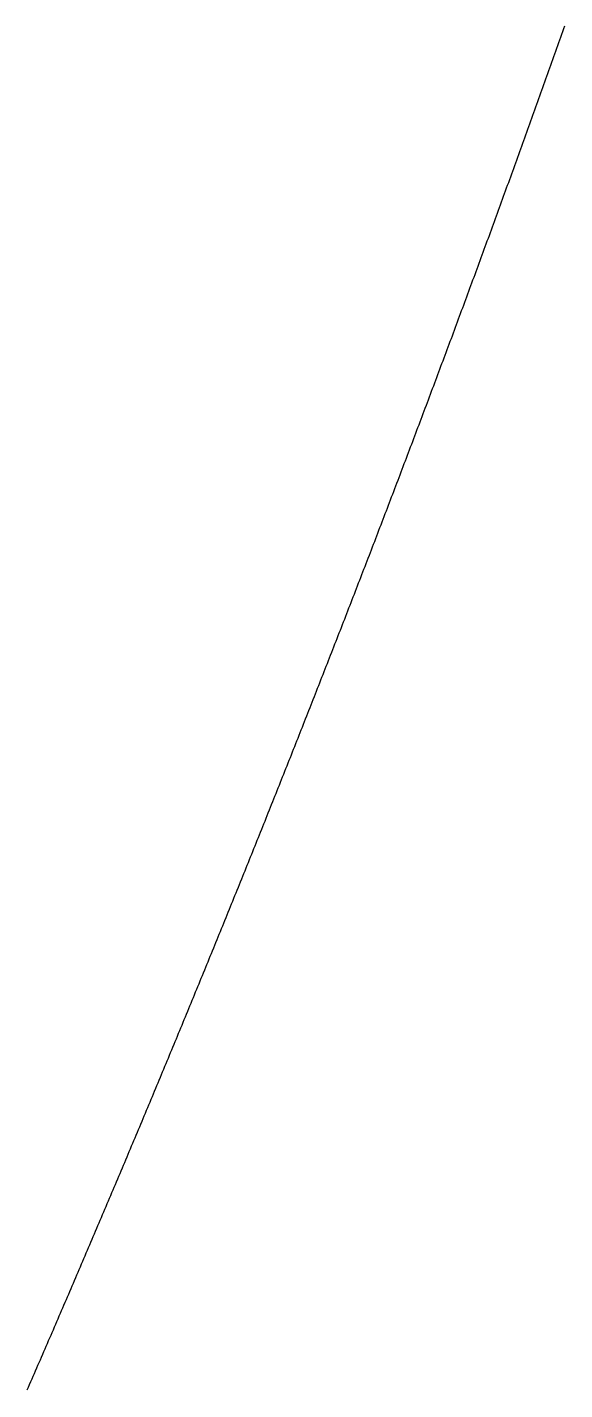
# Model space of a CAD drawing. Extents: x 6805096 to 46905100, y -25788412 to -58651.
# Drawn here: x 44676119 to 45187117, y -20642093 to -19345500 of the extents above; entities that cross this region are included whole.
import ezdxf

# ---------------------------------------------------------------- set-up
doc = ezdxf.new("R2010")
doc.units = 0

msp = doc.modelspace()

# ---------------------------------------------------------------- linework, layer by layer
at = {"layer": 'Layer 1'}
for p, q in [((45186176.234352, -19346831.054117), (45187117.262092, -19344168.611461)), ((45181465.264124, -19360141.57277), (45182408.235694, -19357479.695136)), ((45182408.235694, -19357479.695136), (45183350.818506, -19354817.70441)), ((45183350.818506, -19354817.70441), (45184293.012555, -19352155.600635)), ((45184293.012555, -19352155.600635), (45185234.817839, -19349493.383856)), ((45185234.817839, -19349493.383856), (45186176.234352, -19346831.054117)), ((45176744.57504, -19373449.263018), (45177689.490342, -19370787.951505)), ((45177689.490342, -19370787.951505), (45178634.016905, -19368126.52668)), ((45178634.016905, -19368126.52668), (45179578.154726, -19365464.988586)), ((45179578.154726, -19365464.988586), (45180521.9038, -19362803.337268)), ((45180521.9038, -19362803.337268), (45181465.264124, -19360141.57277)), ((45172961.026527, -19384093.375069), (45173907.496744, -19381432.517245)), ((45173907.496744, -19381432.517245), (45174853.578237, -19378771.545932)), ((45174853.578237, -19378771.545932), (45175799.271004, -19376110.461175)), ((45175799.271004, -19376110.461175), (45176744.57504, -19373449.263018)), ((45168222.844741, -19397395.960332), (45169171.258513, -19394735.670607)), ((45169171.258513, -19394735.670607), (45170119.283581, -19392075.267175)), ((45170119.283581, -19392075.267175), (45171066.919942, -19389414.750078)), ((45171066.919942, -19389414.750078), (45172014.167592, -19386754.119362)), ((45172014.167592, -19386754.119362), (45172961.026527, -19384093.375069)), ((45163474.945476, -19410695.701794), (45164425.302704, -19408035.981269)), ((45164425.302704, -19408035.981269), (45165375.271248, -19405376.146817)), ((45165375.271248, -19405376.146817), (45166324.851105, -19402716.19848)), ((45166324.851105, -19402716.19848), (45167274.042271, -19400056.136304)), ((45167274.042271, -19400056.136304), (45168222.844741, -19397395.960332)), ((45158717.329223, -19423992.593959), (45159669.629809, -19421333.443733)), ((45159669.629809, -19421333.443733), (45160621.541731, -19418674.17936)), ((45160621.541731, -19418674.17936), (45161573.064986, -19416014.800883)), ((45161573.064986, -19416014.800883), (45162524.199569, -19413355.308347)), ((45162524.199569, -19413355.308347), (45163474.945476, -19410695.701794)), ((45153949.996472, -19437286.631328), (45154904.240319, -19434628.052502)), ((45154904.240319, -19434628.052502), (45155858.095521, -19431969.359307)), ((45155858.095521, -19431969.359307), (45156811.562075, -19429310.55179)), ((45156811.562075, -19429310.55179), (45157764.639977, -19426651.629992)), ((45157764.639977, -19426651.629992), (45158717.329223, -19423992.593959)), ((45149172.947717, -19450577.808404), (45150129.134725, -19447919.802076)), ((45150129.134725, -19447919.802076), (45151084.933108, -19445261.681161)), ((45151084.933108, -19445261.681161), (45152040.342863, -19442603.445701)), ((45152040.342863, -19442603.445701), (45152995.363986, -19439945.095742)), ((45152995.363986, -19439945.095742), (45153949.996472, -19437286.631328)), ((45144386.183448, -19463866.119689), (45145344.31352, -19461208.686959)), ((45145344.31352, -19461208.686959), (45146302.054986, -19458551.139422)), ((45146302.054986, -19458551.139422), (45147259.407844, -19455893.477121)), ((45147259.407844, -19455893.477121), (45148216.372089, -19453235.7001)), ((45148216.372089, -19453235.7001), (45149172.947717, -19450577.808404)), ((45139589.704157, -19477151.559685), (45140549.777194, -19474494.701653)), ((45140549.777194, -19474494.701653), (45141509.461645, -19471837.728593)), ((45141509.461645, -19471837.728593), (45142468.757507, -19469180.64055)), ((45142468.757507, -19469180.64055), (45143427.664776, -19466523.437567)), ((45143427.664776, -19466523.437567), (45144386.183448, -19463866.119689)), ((45134783.510336, -19490434.122895), (45135745.526239, -19487777.84066)), ((45135745.526239, -19487777.84066), (45136707.153577, -19485121.443178)), ((45136707.153577, -19485121.443178), (45137668.392345, -19482464.930492)), ((45137668.392345, -19482464.930492), (45138629.24254, -19479808.302646)), ((45138629.24254, -19479808.302646), (45139589.704157, -19477151.559685)), ((45130931.561147, -19501058.098483), (45131895.131272, -19498402.277677)), ((45131895.131272, -19498402.277677), (45132858.312849, -19495746.341448)), ((45132858.312849, -19495746.341448), (45133821.105871, -19493090.289839)), ((45133821.105871, -19493090.289839), (45134783.510336, -19490434.122895)), ((45126107.882408, -19514335.469623), (45127073.395224, -19511680.226593)), ((45127073.395224, -19511680.226593), (45128038.51951, -19509024.86792)), ((45128038.51951, -19509024.86792), (45129003.255261, -19506369.393648)), ((45129003.255261, -19506369.393648), (45129967.602475, -19503713.803821)), ((45129967.602475, -19503713.803821), (45130931.561147, -19501058.098483)), ((45121274.490516, -19527609.948583), (45122241.945923, -19524955.284429)), ((45122241.945923, -19524955.284429), (45123209.01282, -19522300.504412)), ((45123209.01282, -19522300.504412), (45124175.691202, -19519645.608576)), ((45124175.691202, -19519645.608576), (45125141.981067, -19516990.596965)), ((45125141.981067, -19516990.596965), (45126107.882408, -19514335.469623)), ((45116431.38596, -19540881.529865), (45117400.783861, -19538227.445686)), ((45117400.783861, -19538227.445686), (45118369.793271, -19535573.245425)), ((45118369.793271, -19535573.245425), (45119338.414186, -19532918.929125)), ((45119338.414186, -19532918.929125), (45120306.646602, -19530264.496829)), ((45120306.646602, -19530264.496829), (45121274.490516, -19527609.948583)), ((45111578.569233, -19554150.207971), (45112549.909529, -19551496.704868)), ((45112549.909529, -19551496.704868), (45113520.861353, -19548843.085461)), ((45113520.861353, -19548843.085461), (45114491.424703, -19546189.349796)), ((45114491.424703, -19546189.349796), (45115461.599573, -19543535.497916)), ((45115461.599573, -19543535.497916), (45116431.38596, -19540881.529865)), ((45106716.040827, -19567415.977404), (45107689.323419, -19564763.056475)), ((45107689.323419, -19564763.056475), (45108662.217559, -19562110.019023)), ((45108662.217559, -19562110.019023), (45109634.723245, -19559456.865093)), ((45109634.723245, -19559456.865093), (45110606.840471, -19556803.594727)), ((45110606.840471, -19556803.594727), (45111578.569233, -19554150.207971)), ((45101843.801231, -19580678.832666), (45102819.026022, -19578026.495011)), ((45102819.026022, -19578026.495011), (45103793.86238, -19575374.040613)), ((45103793.86238, -19575374.040613), (45104768.310303, -19572721.469517)), ((45104768.310303, -19572721.469517), (45105742.369787, -19570068.781766)), ((45105742.369787, -19570068.781766), (45106716.040827, -19567415.977404)), ((45096961.850939, -19593938.768259), (45097939.01783, -19591287.014977)), ((45097939.01783, -19591287.014977), (45098915.796308, -19588635.144734)), ((45098915.796308, -19588635.144734), (45099892.18637, -19585983.157571)), ((45099892.18637, -19585983.157571), (45100868.188013, -19583331.053534)), ((45100868.188013, -19583331.053534), (45101843.801231, -19580678.832666)), ((45093049.299334, -19604544.610877), (45094028.019834, -19601893.325886)), ((45094028.019834, -19601893.325886), (45095006.351937, -19599241.923757)), ((45095006.351937, -19599241.923757), (45095984.29564, -19596590.404533)), ((45095984.29564, -19596590.404533), (45096961.850939, -19593938.768259)), ((45088149.871025, -19617799.277211), (45089130.533448, -19615148.578574)), ((45089130.533448, -19615148.578574), (45090110.807495, -19612497.762577)), ((45090110.807495, -19612497.762577), (45091090.69316, -19609846.829266)), ((45091090.69316, -19609846.829266), (45092070.190441, -19607195.778685)), ((45092070.190441, -19607195.778685), (45093049.299334, -19604544.610877)), ((45083240.733397, -19631051.008483), (45084223.337644, -19628400.897298)), ((45084223.337644, -19628400.897298), (45085205.553535, -19625750.668534)), ((45085205.553535, -19625750.668534), (45086187.381065, -19623100.322236)), ((45086187.381065, -19623100.322236), (45087168.82023, -19620449.858447)), ((45087168.82023, -19620449.858447), (45088149.871025, -19617799.277211)), ((45078321.886938, -19644299.799195), (45079306.432913, -19641650.276561)), ((45079306.432913, -19641650.276561), (45080290.59055, -19639000.636129)), ((45080290.59055, -19639000.636129), (45081274.359845, -19636350.877943)), ((45081274.359845, -19636350.877943), (45082257.740795, -19633701.002046)), ((45082257.740795, -19633701.002046), (45083240.733397, -19631051.008483)), ((45073393.332142, -19657545.643848), (45074379.819745, -19654896.710866)), ((45074379.819745, -19654896.710866), (45075365.91903, -19652247.659866)), ((45075365.91903, -19652247.659866), (45076351.629993, -19649598.490891)), ((45076351.629993, -19649598.490891), (45077336.95263, -19646949.203986)), ((45077336.95263, -19646949.203986), (45078321.886938, -19644299.799195)), ((45068455.0695, -19670788.536946), (45069443.498633, -19668140.194715)), ((45069443.498633, -19668140.194715), (45070431.539467, -19665491.734245)), ((45070431.539467, -19665491.734245), (45071419.192, -19662843.155582)), ((45071419.192, -19662843.155582), (45072406.456226, -19660194.458768)), ((45072406.456226, -19660194.458768), (45073393.332142, -19657545.643848)), ((45063507.099503, -19684028.47299), (45064497.470068, -19681380.722609)), ((45064497.470068, -19681380.722609), (45065487.452353, -19678732.853771)), ((45065487.452353, -19678732.853771), (45066477.046357, -19676084.866518)), ((45066477.046357, -19676084.866518), (45067466.252074, -19673436.760895)), ((45067466.252074, -19673436.760895), (45068455.0695, -19670788.536946)), ((45058549.422643, -19697265.446482), (45059541.734541, -19694618.289052)), ((45059541.734541, -19694618.289052), (45060533.658179, -19691971.012943)), ((45060533.658179, -19691971.012943), (45061525.193555, -19689323.618201)), ((45061525.193555, -19689323.618201), (45062516.340665, -19686676.104868)), ((45062516.340665, -19686676.104868), (45063507.099503, -19684028.47299)), ((45053582.039411, -19710499.451926), (45054576.292544, -19707852.888545)), ((45054576.292544, -19707852.888545), (45055570.157437, -19705206.206266)), ((45055570.157437, -19705206.206266), (45056563.634087, -19702559.405134)), ((45056563.634087, -19702559.405134), (45057556.722491, -19699912.485191)), ((45057556.722491, -19699912.485191), (45058549.422643, -19697265.446482)), ((45048604.950299, -19723730.483822), (45049601.144568, -19721084.515591)), ((45049601.144568, -19721084.515591), (45050596.950618, -19718438.428241)), ((45050596.950618, -19718438.428241), (45051592.368444, -19715792.221818)), ((45051592.368444, -19715792.221818), (45052587.398043, -19713145.896365)), ((45052587.398043, -19713145.896365), (45053582.039411, -19710499.451926)), ((45044616.291106, -19734313.164691), (45045614.038214, -19731667.673371)), ((45045614.038214, -19731667.673371), (45046611.397118, -19729022.062756)), ((45046611.397118, -19729022.062756), (45047608.367814, -19726376.332892)), ((45047608.367814, -19726376.332892), (45048604.950299, -19723730.483822)), ((45039621.732648, -19747538.830349), (45040621.420715, -19744893.936157)), ((45040621.420715, -19744893.936157), (45041620.720599, -19742248.922451)), ((45041620.720599, -19742248.922451), (45042619.632294, -19739603.789276)), ((45042619.632294, -19739603.789276), (45043618.155798, -19736958.536674)), ((45043618.155798, -19736958.536674), (45044616.291106, -19734313.164691)), ((45034617.469686, -19760761.507066), (45035619.098615, -19758117.211102)), ((45035619.098615, -19758117.211102), (45036620.339379, -19755472.795404)), ((45036620.339379, -19755472.795404), (45037621.191976, -19752828.260017)), ((45037621.191976, -19752828.260017), (45038621.6564, -19750183.604984)), ((45038621.6564, -19750183.604984), (45039621.732648, -19747538.830349)), ((45029603.502711, -19773981.189345), (45030607.072403, -19771337.492709)), ((45030607.072403, -19771337.492709), (45031610.253951, -19768693.676118)), ((45031610.253951, -19768693.676118), (45032613.04735, -19766049.739618)), ((45032613.04735, -19766049.739618), (45033615.452596, -19763405.683253)), ((45033615.452596, -19763405.683253), (45034617.469686, -19760761.507066)), ((45024579.832215, -19787197.871688), (45025585.342572, -19784554.775478)), ((45025585.342572, -19784554.775478), (45026590.464804, -19781911.559095)), ((45026590.464804, -19781911.559095), (45027595.198908, -19779268.222583)), ((45027595.198908, -19779268.222583), (45028599.544878, -19776624.765985)), ((45028599.544878, -19776624.765985), (45029603.502711, -19773981.189345)), ((45019546.45869, -19800411.548597), (45020553.909614, -19797769.053914)), ((45020553.909614, -19797769.053914), (45021560.972432, -19795126.438837)), ((45021560.972432, -19795126.438837), (45022567.647141, -19792483.703412)), ((45022567.647141, -19792483.703412), (45023573.933737, -19789840.847681)), ((45023573.933737, -19789840.847681), (45024579.832215, -19787197.871688)), ((45014503.382626, -19813622.214574), (45015512.774018, -19810980.322517)), ((45015512.774018, -19810980.322517), (45016521.777325, -19808338.309847)), ((45016521.777325, -19808338.309847), (45017530.392541, -19805696.176608)), ((45017530.392541, -19805696.176608), (45018538.619664, -19803053.922843)), ((45018538.619664, -19803053.922843), (45019546.45869, -19800411.548597)), ((45009450.604516, -19826829.864122), (45010461.936278, -19824188.575791)), ((45010461.936278, -19824188.575791), (45011472.879974, -19821547.166627)), ((45011472.879974, -19821547.166627), (45012483.4356, -19818905.636673)), ((45012483.4356, -19818905.636673), (45013493.603152, -19816263.985974)), ((45013493.603152, -19816263.985974), (45014503.382626, -19813622.214574)), ((45004388.124851, -19840034.491743), (45005401.396885, -19837393.808237)), ((45005401.396885, -19837393.808237), (45006414.280872, -19834753.003678)), ((45006414.280872, -19834753.003678), (45007426.776809, -19832112.07811)), ((45007426.776809, -19832112.07811), (45008438.884692, -19829471.031577)), ((45008438.884692, -19829471.031577), (45009450.604516, -19826829.864122)), ((44999315.944123, -19853236.091939), (45000331.15633, -19850596.014358)), ((45000331.15633, -19850596.014358), (45001345.98051, -19847955.815504)), ((45001345.98051, -19847955.815504), (45002360.41666, -19845315.495421)), ((45002360.41666, -19845315.495421), (45003374.464775, -19842675.054153)), ((45003374.464775, -19842675.054153), (45004388.124851, -19840034.491743)), ((44994234.062822, -19866434.659213), (44995251.215104, -19863795.188656)), ((44995251.215104, -19863795.188656), (44996267.979379, -19861155.596606)), ((44996267.979379, -19861155.596606), (44997284.355643, -19858515.883107)), ((44997284.355643, -19858515.883107), (44998300.343892, -19855876.048204)), ((44998300.343892, -19855876.048204), (44999315.944123, -19853236.091939)), ((44990161.5737, -19876991.325633), (44991180.277971, -19874352.341487)), ((44991180.277971, -19874352.341487), (44992198.594251, -19871713.235672)), ((44992198.594251, -19871713.235672), (44993216.522536, -19869074.008233)), ((44993216.522536, -19869074.008233), (44994234.062822, -19866434.659213)), ((44985062.232608, -19890184.419791), (44986082.876777, -19887546.044649)), ((44986082.876777, -19887546.044649), (44987103.132975, -19884907.547618)), ((44987103.132975, -19884907.547618), (44988123.001198, -19882268.928742)), ((44988123.001198, -19882268.928742), (44989142.48144, -19879630.188066)), ((44989142.48144, -19879630.188066), (44990161.5737, -19876991.325633)), ((44979953.19232, -19903374.465633), (44980975.77629, -19900736.700594)), ((44980975.77629, -19900736.700594), (44981997.972307, -19898098.813446)), ((44981997.972307, -19898098.813446), (44983019.780369, -19895460.804234)), ((44983019.780369, -19895460.804234), (44984041.20047, -19892822.673001)), ((44984041.20047, -19892822.673001), (44985062.232608, -19890184.419791)), ((44974834.453328, -19916561.457661), (44975858.976999, -19913924.303825)), ((44975858.976999, -19913924.303825), (44976883.112738, -19911287.02766)), ((44976883.112738, -19911287.02766), (44977906.86054, -19908649.62921)), ((44977906.86054, -19908649.62921), (44978930.220402, -19906012.10852)), ((44978930.220402, -19906012.10852), (44979953.19232, -19903374.465633)), ((44969706.016123, -19929745.390378), (44970732.479397, -19927108.848843)), ((44970732.479397, -19927108.848843), (44971758.554759, -19924472.18476)), ((44971758.554759, -19924472.18476), (44972784.242204, -19921835.398173)), ((44972784.242204, -19921835.398173), (44973809.541728, -19919198.489126)), ((44973809.541728, -19919198.489126), (44974834.453328, -19916561.457661)), ((44964567.881196, -19942926.258284), (44965596.283976, -19940290.330152)), ((44965596.283976, -19940290.330152), (44966624.298862, -19937654.279251)), ((44966624.298862, -19937654.279251), (44967651.925851, -19935018.105625)), ((44967651.925851, -19935018.105625), (44968679.164939, -19932381.80932)), ((44968679.164939, -19932381.80932), (44969706.016123, -19929745.390378)), ((44959420.04904, -19956104.055884), (44960450.391226, -19953468.742252)), ((44960450.391226, -19953468.742252), (44961480.345539, -19950833.305633)), ((44961480.345539, -19950833.305633), (44962509.911974, -19948197.746069)), ((44962509.911974, -19948197.746069), (44963539.090528, -19945562.063605)), ((44963539.090528, -19945562.063605), (44964567.881196, -19942926.258284)), ((44954262.520145, -19969278.777678), (44955294.80164, -19966644.079647)), ((44955294.80164, -19966644.079647), (44956326.69528, -19964009.258409)), ((44956326.69528, -19964009.258409), (44957358.201063, -19961374.314006)), ((44957358.201063, -19961374.314006), (44958389.318984, -19958739.246483)), ((44958389.318984, -19958739.246483), (44959420.04904, -19956104.055884)), ((44949095.295003, -19982450.418169), (44950129.515708, -19979816.336839)), ((44950129.515708, -19979816.336839), (44951163.348578, -19977182.132081)), ((44951163.348578, -19977182.132081), (44952196.793611, -19974547.803939)), ((44952196.793611, -19974547.803939), (44953229.850801, -19971913.352456)), ((44953229.850801, -19971913.352456), (44954262.520145, -19969278.777678)), ((44943918.374106, -19995618.97186), (44944954.533923, -19992985.50833)), ((44944954.533923, -19992985.50833), (44945990.305924, -19990351.921152)), ((44945990.305924, -19990351.921152), (44947025.690108, -19987718.210369)), ((44947025.690108, -19987718.210369), (44948060.686469, -19985084.376027)), ((44948060.686469, -19985084.376027), (44949095.295003, -19982450.418169)), ((44938731.757945, -20008784.433252), (44939769.856775, -20006151.588622)), ((44939769.856775, -20006151.588622), (44940807.56781, -20003518.620123)), ((44940807.56781, -20003518.620123), (44941844.891046, -20000885.527801)), ((44941844.891046, -20000885.527801), (44942881.82648, -19998252.311698)), ((44942881.82648, -19998252.311698), (44943918.374106, -19995618.97186)), ((44933535.447012, -20021946.796849), (44934575.484757, -20019314.572217)), ((44934575.484757, -20019314.572217), (44935615.134727, -20016682.223498)), ((44935615.134727, -20016682.223498), (44936654.396917, -20014049.750734)), ((44936654.396917, -20014049.750734), (44937693.271325, -20011417.153971)), ((44937693.271325, -20011417.153971), (44938731.757945, -20008784.433252)), ((44929371.41836, -20032474.453618), (44930413.007166, -20029842.725778)), ((44930413.007166, -20029842.725778), (44931454.208213, -20027210.873673)), ((44931454.208213, -20027210.873673), (44932495.021496, -20024578.897349)), ((44932495.021496, -20024578.897349), (44933535.447012, -20021946.796849)), ((44924157.658074, -20045631.227327), (44925201.185619, -20043000.121465)), ((44925201.185619, -20043000.121465), (44926244.325424, -20040368.891119)), ((44926244.325424, -20040368.891119), (44927287.077485, -20037737.536333)), ((44927287.077485, -20037737.536333), (44928329.441798, -20035106.057151)), ((44928329.441798, -20035106.057151), (44929371.41836, -20032474.453618)), ((44918934.204393, -20058784.887847), (44919979.670578, -20056154.405062)), ((44919979.670578, -20056154.405062), (44921024.749042, -20053523.797574)), ((44921024.749042, -20053523.797574), (44922069.439782, -20050893.065426)), ((44922069.439782, -20050893.065426), (44923113.742794, -20048262.208662)), ((44923113.742794, -20048262.208662), (44924157.658074, -20045631.227327)), ((44913701.057807, -20071935.429678), (44914748.462533, -20069305.571071)), ((44914748.462533, -20069305.571071), (44915795.479559, -20066675.58754)), ((44915795.479559, -20066675.58754), (44916842.10888, -20064045.47913)), ((44916842.10888, -20064045.47913), (44917888.350493, -20061415.245884)), ((44917888.350493, -20061415.245884), (44918934.204393, -20058784.887847)), ((44908458.218808, -20085082.847325), (44909507.561977, -20082453.613994)), ((44909507.561977, -20082453.613994), (44910556.517466, -20079824.25552)), ((44910556.517466, -20079824.25552), (44911605.085269, -20077194.771947)), ((44911605.085269, -20077194.771947), (44912653.265385, -20074565.163318)), ((44912653.265385, -20074565.163318), (44913701.057807, -20071935.429678)), ((44903205.687887, -20098227.135288), (44904256.969401, -20095598.528334)), ((44904256.969401, -20095598.528334), (44905307.863254, -20092969.796017)), ((44905307.863254, -20092969.796017), (44906358.369443, -20090340.93838)), ((44906358.369443, -20090340.93838), (44907408.487962, -20087711.955468)), ((44907408.487962, -20087711.955468), (44908458.218808, -20085082.847325)), ((44897943.465536, -20111368.288071), (44898996.685297, -20108740.308593)), ((44898996.685297, -20108740.308593), (44900049.517416, -20106112.203531)), ((44900049.517416, -20106112.203531), (44901101.961891, -20103483.972931)), ((44901101.961891, -20103483.972931), (44902154.018715, -20100855.616835)), ((44902154.018715, -20100855.616835), (44903205.687887, -20098227.135288)), ((44892671.552246, -20124506.300175), (44893726.710155, -20121878.949272)), ((44893726.710155, -20121878.949272), (44894781.480443, -20119251.472567)), ((44894781.480443, -20119251.472567), (44895835.863105, -20116623.870102)), ((44895835.863105, -20116623.870102), (44896889.858137, -20113996.141922)), ((44896889.858137, -20113996.141922), (44897943.465536, -20111368.288071)), ((44887389.948509, -20137641.166103), (44888447.044468, -20135014.444875)), ((44888447.044468, -20135014.444875), (44889503.752826, -20132387.597625)), ((44889503.752826, -20132387.597625), (44890560.073577, -20129760.624395)), ((44890560.073577, -20129760.624395), (44891616.006718, -20127133.52523)), ((44891616.006718, -20127133.52523), (44892671.552246, -20124506.300175)), ((44882098.654816, -20150772.880356), (44883157.688727, -20148146.789903)), ((44883157.688727, -20148146.789903), (44884216.335056, -20145520.573208)), ((44884216.335056, -20145520.573208), (44885274.593799, -20142894.230313)), ((44885274.593799, -20142894.230313), (44886332.464951, -20140267.761263)), ((44886332.464951, -20140267.761263), (44887389.948509, -20137641.166103)), ((44876797.671659, -20163901.437438), (44877858.643424, -20161275.978859)), ((44877858.643424, -20161275.978859), (44878919.227626, -20158650.393818)), ((44878919.227626, -20158650.393818), (44879979.424261, -20156024.682357)), ((44879979.424261, -20156024.682357), (44881039.233326, -20153398.844522)), ((44881039.233326, -20153398.844522), (44882098.654816, -20150772.880356)), ((44871486.999529, -20177026.83185), (44872549.909049, -20174402.006245)), ((44872549.909049, -20174402.006245), (44873612.431026, -20171777.053958)), ((44873612.431026, -20171777.053958), (44874674.565456, -20169151.975031)), ((44874674.565456, -20169151.975031), (44875736.312335, -20166526.76951)), ((44875736.312335, -20166526.76951), (44876797.671659, -20163901.437438)), ((44866166.638918, -20190149.058095), (44867231.486095, -20187524.866564)), ((44867231.486095, -20187524.866564), (44868295.945749, -20184900.548129)), ((44868295.945749, -20184900.548129), (44869360.017875, -20182276.102836)), ((44869360.017875, -20182276.102836), (44870423.70247, -20179651.530729)), ((44870423.70247, -20179651.530729), (44871486.999529, -20177026.83185)), ((44860836.590317, -20203268.110675), (44861903.375053, -20200644.554316)), ((44861903.375053, -20200644.554316), (44862969.772285, -20198020.870835)), ((44862969.772285, -20198020.870835), (44864035.782009, -20195397.060275)), ((44864035.782009, -20195397.060275), (44865101.404221, -20192773.12268)), ((44865101.404221, -20192773.12268), (44866166.638918, -20190149.058095)), ((44855496.854218, -20216383.984092), (44856565.576414, -20213761.064006)), ((44856565.576414, -20213761.064006), (44857633.911126, -20211138.016577)), ((44857633.911126, -20211138.016577), (44858701.85835, -20208514.841849)), ((44858701.85835, -20208514.841849), (44859769.418082, -20205891.539868)), ((44859769.418082, -20205891.539868), (44860836.590317, -20203268.110675)), ((44851218.090671, -20226874.390134), (44852288.362764, -20224251.979857)), ((44852288.362764, -20224251.979857), (44853358.247389, -20221629.442062)), ((44853358.247389, -20221629.442062), (44854427.744542, -20219006.776792)), ((44854427.744542, -20219006.776792), (44855496.854218, -20216383.984092)), ((44845860.918313, -20239984.527204), (44846933.12769, -20237362.755178)), ((44846933.12769, -20237362.755178), (44848004.949618, -20234740.855415)), ((44848004.949618, -20234740.855415), (44849076.384094, -20232118.827957)), ((44849076.384094, -20232118.827957), (44850147.431113, -20229496.672849)), ((44850147.431113, -20229496.672849), (44851218.090671, -20226874.390134)), ((44840494.059834, -20253091.469717), (44841568.206396, -20250470.337043)), ((44841568.206396, -20250470.337043), (44842641.965529, -20247849.07641)), ((44842641.965529, -20247849.07641), (44843715.337229, -20245227.687864)), ((44843715.337229, -20245227.687864), (44844788.321492, -20242606.171447)), ((44844788.321492, -20242606.171447), (44845860.918313, -20239984.527204)), ((44835117.515724, -20266195.212176), (44836193.599373, -20263574.719952)), ((44836193.599373, -20263574.719952), (44837269.295612, -20260954.09955)), ((44837269.295612, -20260954.09955), (44838344.604438, -20258333.351015)), ((44838344.604438, -20258333.351015), (44839419.525847, -20255712.474389)), ((44839419.525847, -20255712.474389), (44840494.059834, -20253091.469717)), ((44829731.286475, -20279295.749082), (44830809.307113, -20276675.898409)), ((44830809.307113, -20276675.898409), (44831886.94036, -20274055.919338)), ((44831886.94036, -20274055.919338), (44832964.186214, -20271435.811912)), ((44832964.186214, -20271435.811912), (44834041.04467, -20268815.576177)), ((44834041.04467, -20268815.576177), (44835117.515724, -20266195.212176)), ((44824335.372579, -20292393.074939), (44825415.330107, -20289773.866916)), ((44825415.330107, -20289773.866916), (44826494.900264, -20287154.530274)), ((44826494.900264, -20287154.530274), (44827574.083047, -20284535.065059)), ((44827574.083047, -20284535.065059), (44828652.878452, -20281915.471314)), ((44828652.878452, -20281915.471314), (44829731.286475, -20279295.749082)), ((44818929.774527, -20305487.184249), (44820011.668846, -20302868.619975)), ((44820011.668846, -20302868.619975), (44821093.175815, -20300249.926863)), ((44821093.175815, -20300249.926863), (44822174.295429, -20297631.104957)), ((44822174.295429, -20297631.104957), (44823255.027685, -20295012.154301)), ((44823255.027685, -20295012.154301), (44824335.372579, -20292393.074939)), ((44813514.49281, -20318578.071513), (44814598.323823, -20315960.152088)), ((44814598.323823, -20315960.152088), (44815681.767505, -20313342.103605)), ((44815681.767505, -20313342.103605), (44816764.823852, -20310723.926108)), ((44816764.823852, -20310723.926108), (44817847.492861, -20308105.619641)), ((44817847.492861, -20308105.619641), (44818929.774527, -20305487.184249)), ((44808089.52792, -20331665.731234), (44809175.295528, -20329048.457757)), ((44809175.295528, -20329048.457757), (44810260.675825, -20326431.055003)), ((44810260.675825, -20326431.055003), (44811345.668807, -20323813.523014)), ((44811345.668807, -20323813.523014), (44812430.27447, -20321195.861837)), ((44812430.27447, -20321195.861837), (44813514.49281, -20318578.071513)), ((44802654.880348, -20344750.157914), (44803742.584453, -20342133.531485)), ((44803742.584453, -20342133.531485), (44804829.901267, -20339516.775559)), ((44804829.901267, -20339516.775559), (44805916.830785, -20336899.890179)), ((44805916.830785, -20336899.890179), (44807003.373004, -20334282.875389)), ((44807003.373004, -20334282.875389), (44808089.52792, -20331665.731234)), ((44797210.550586, -20357831.346056), (44798300.19109, -20355215.367775)), ((44798300.19109, -20355215.367775), (44799389.444322, -20352599.259776)), ((44799389.444322, -20352599.259776), (44800478.310279, -20349983.022104)), ((44800478.310279, -20349983.022104), (44801566.788955, -20347366.654802)), ((44801566.788955, -20347366.654802), (44802654.880348, -20344750.157914)), ((44791756.539126, -20370909.290161), (44792848.11593, -20368293.961127)), ((44792848.11593, -20368293.961127), (44793939.305483, -20365678.502156)), ((44793939.305483, -20365678.502156), (44795030.107779, -20363062.91329)), ((44795030.107779, -20363062.91329), (44796120.522814, -20360447.194576)), ((44796120.522814, -20360447.194576), (44797210.550586, -20357831.346056)), ((44786292.846459, -20383983.984733), (44787386.359465, -20381369.306045)), ((44787386.359465, -20381369.306045), (44788479.485239, -20378754.4972)), ((44788479.485239, -20378754.4972), (44789572.223776, -20376139.558242)), ((44789572.223776, -20376139.558242), (44790664.575073, -20373524.489214)), ((44790664.575073, -20373524.489214), (44791756.539126, -20370909.290161)), ((44780819.473076, -20397055.424272), (44781914.922186, -20394441.397031)), ((44781914.922186, -20394441.397031), (44783009.984083, -20391827.239412)), ((44783009.984083, -20391827.239412), (44784104.658764, -20389212.95146)), ((44784104.658764, -20389212.95146), (44785198.946224, -20386598.533219)), ((44785198.946224, -20386598.533219), (44786292.846459, -20383983.984733)), ((44775336.419469, -20410123.603282), (44776433.804585, -20407510.228587)), ((44776433.804585, -20407510.228587), (44777530.802507, -20404896.723294)), ((44777530.802507, -20404896.723294), (44778627.413233, -20402283.087448)), ((44778627.413233, -20402283.087448), (44779723.636757, -20399669.321093)), ((44779723.636757, -20399669.321093), (44780819.473076, -20397055.424272)), ((44769843.68613, -20423188.516265), (44770943.007152, -20420575.795215)), ((44770943.007152, -20420575.795215), (44772041.941002, -20417962.943347)), ((44772041.941002, -20417962.943347), (44773140.487674, -20415349.960707)), ((44773140.487674, -20415349.960707), (44774238.647164, -20412736.847337)), ((44774238.647164, -20412736.847337), (44775336.419469, -20410123.603282)), ((44764341.273549, -20436250.157723), (44765442.530381, -20433638.091417)), ((44765442.530381, -20433638.091417), (44766543.400059, -20431025.894074)), ((44766543.400059, -20431025.894074), (44767643.882579, -20428413.565739)), ((44767643.882579, -20428413.565739), (44768743.977937, -20425801.106454)), ((44768743.977937, -20425801.106454), (44769843.68613, -20423188.516265)), ((44758829.182219, -20449308.522157), (44759932.374761, -20446697.111696)), ((44759932.374761, -20446697.111696), (44761035.180169, -20444085.569978)), ((44761035.180169, -20444085.569978), (44762137.598439, -20441473.897047)), ((44762137.598439, -20441473.897047), (44763239.629567, -20438862.092947)), ((44763239.629567, -20438862.092947), (44764341.273549, -20436250.157723)), ((44753307.412631, -20462363.604072), (44754412.540785, -20459752.850554)), ((44754412.540785, -20459752.850554), (44755517.281826, -20457141.96556)), ((44755517.281826, -20457141.96556), (44756621.635747, -20454530.949133)), ((44756621.635747, -20454530.949133), (44757725.602546, -20451919.801318)), ((44757725.602546, -20451919.801318), (44758829.182219, -20449308.522157)), ((44747775.965276, -20475415.397967), (44748883.028945, -20472805.302494)), ((44748883.028945, -20472805.302494), (44749989.705518, -20470195.075323)), ((44749989.705518, -20470195.075323), (44751095.994993, -20467584.7165)), ((44751095.994993, -20467584.7165), (44752201.897365, -20464974.226068)), ((44752201.897365, -20464974.226068), (44753307.412631, -20462363.604072)), ((44742234.840646, -20488463.898347), (44743343.839731, -20485854.462017)), ((44743343.839731, -20485854.462017), (44744452.45174, -20483244.893769)), ((44744452.45174, -20483244.893769), (44745560.67667, -20480635.193649)), ((44745560.67667, -20480635.193649), (44746668.514516, -20478025.361701)), ((44746668.514516, -20478025.361701), (44747775.965276, -20475415.397967)), ((44736684.039233, -20501509.099713), (44737794.973635, -20498900.323625)), ((44737794.973635, -20498900.323625), (44738905.520981, -20496291.4154)), ((44738905.520981, -20496291.4154), (44740015.681267, -20493682.375083)), ((44740015.681267, -20493682.375083), (44741125.45449, -20491073.202718)), ((44741125.45449, -20491073.202718), (44742234.840646, -20488463.898347)), ((44731123.561527, -20514550.996568), (44732236.431148, -20511942.881822)), ((44732236.431148, -20511942.881822), (44733348.913733, -20509334.634719)), ((44733348.913733, -20509334.634719), (44734461.009278, -20506726.255304)), ((44734461.009278, -20506726.255304), (44735572.717779, -20504117.743621)), ((44735572.717779, -20504117.743621), (44736684.039233, -20501509.099713)), ((44725553.408021, -20527589.583413), (44726668.212763, -20524982.131108)), ((44726668.212763, -20524982.131108), (44727782.630488, -20522374.546228)), ((44727782.630488, -20522374.546228), (44728896.661193, -20519766.828815)), ((44728896.661193, -20519766.828815), (44730010.304874, -20517158.978913)), ((44730010.304874, -20517158.978913), (44731123.561527, -20514550.996568)), ((44719973.579206, -20540624.854751), (44721090.31897, -20538018.065988)), ((44721090.31897, -20538018.065988), (44722206.671738, -20535411.144428)), ((44722206.671738, -20535411.144428), (44723322.637505, -20532804.090117)), ((44723322.637505, -20532804.090117), (44724438.216267, -20530196.903097)), ((44724438.216267, -20530196.903097), (44725553.408021, -20527589.583413)), ((44715502.750262, -20551050.680961), (44716621.037973, -20548444.423823)), ((44716621.037973, -20548444.423823), (44717738.938704, -20545838.033712)), ((44717738.938704, -20545838.033712), (44718856.452449, -20543231.510674)), ((44718856.452449, -20543231.510674), (44719973.579206, -20540624.854751)), ((44709905.507129, -20564079.970532), (44711025.729686, -20561474.378914)), ((44711025.729686, -20561474.378914), (44712145.565281, -20558868.654104)), ((44712145.565281, -20558868.654104), (44713265.013912, -20556262.796146)), ((44713265.013912, -20556262.796146), (44714384.075573, -20553656.805084)), ((44714384.075573, -20553656.805084), (44715502.750262, -20551050.680961)), ((44704298.590063, -20577105.929202), (44705420.747367, -20574501.004204)), ((44705420.747367, -20574501.004204), (44706542.51773, -20571895.945794)), ((44706542.51773, -20571895.945794), (44707663.901147, -20569290.754016)), ((44707663.901147, -20569290.754016), (44708784.897615, -20566685.428914)), ((44708784.897615, -20566685.428914), (44709905.507129, -20564079.970532)), ((44698681.999556, -20590128.551474), (44699806.091509, -20587524.294195)), ((44699806.091509, -20587524.294195), (44700929.79654, -20584919.903285)), ((44700929.79654, -20584919.903285), (44702053.114646, -20582315.378787)), ((44702053.114646, -20582315.378787), (44703176.045821, -20579710.720744)), ((44703176.045821, -20579710.720744), (44704298.590063, -20577105.929202)), ((44693055.736099, -20603147.831849), (44694181.762603, -20600544.24339)), ((44694181.762603, -20600544.24339), (44695307.402204, -20597940.521078)), ((44695307.402204, -20597940.521078), (44696432.654899, -20595336.664959)), ((44696432.654899, -20595336.664959), (44697557.520685, -20592732.675077)), ((44697557.520685, -20592732.675077), (44698681.999556, -20590128.551474)), ((44687419.800183, -20616163.76483), (44688547.761139, -20613560.846289)), ((44688547.761139, -20613560.846289), (44689675.335213, -20610957.793677)), ((44689675.335213, -20610957.793677), (44690802.5224, -20608354.607037)), ((44690802.5224, -20608354.607037), (44691929.322697, -20605751.286413)), ((44691929.322697, -20605751.286413), (44693055.736099, -20603147.831849)), ((44681774.192301, -20629176.34492), (44682904.087611, -20626574.097397)), ((44682904.087611, -20626574.097397), (44684033.596058, -20623971.715583)), ((44684033.596058, -20623971.715583), (44685162.717639, -20621369.199521)), ((44685162.717639, -20621369.199521), (44686291.452348, -20618766.549255)), ((44686291.452348, -20618766.549255), (44687419.800183, -20616163.76483)), ((44676118.912943, -20642185.566619), (44677250.742509, -20639583.991214)), ((44677250.742509, -20639583.991214), (44678382.185232, -20636982.281298)), ((44678382.185232, -20636982.281298), (44679513.241107, -20634380.436914)), ((44679513.241107, -20634380.436914), (44680643.910132, -20631778.458107)), ((44680643.910132, -20631778.458107), (44681774.192301, -20629176.34492))]:
    msp.add_line(p, q, dxfattribs=at)

doc.saveas('drawing.dxf')
